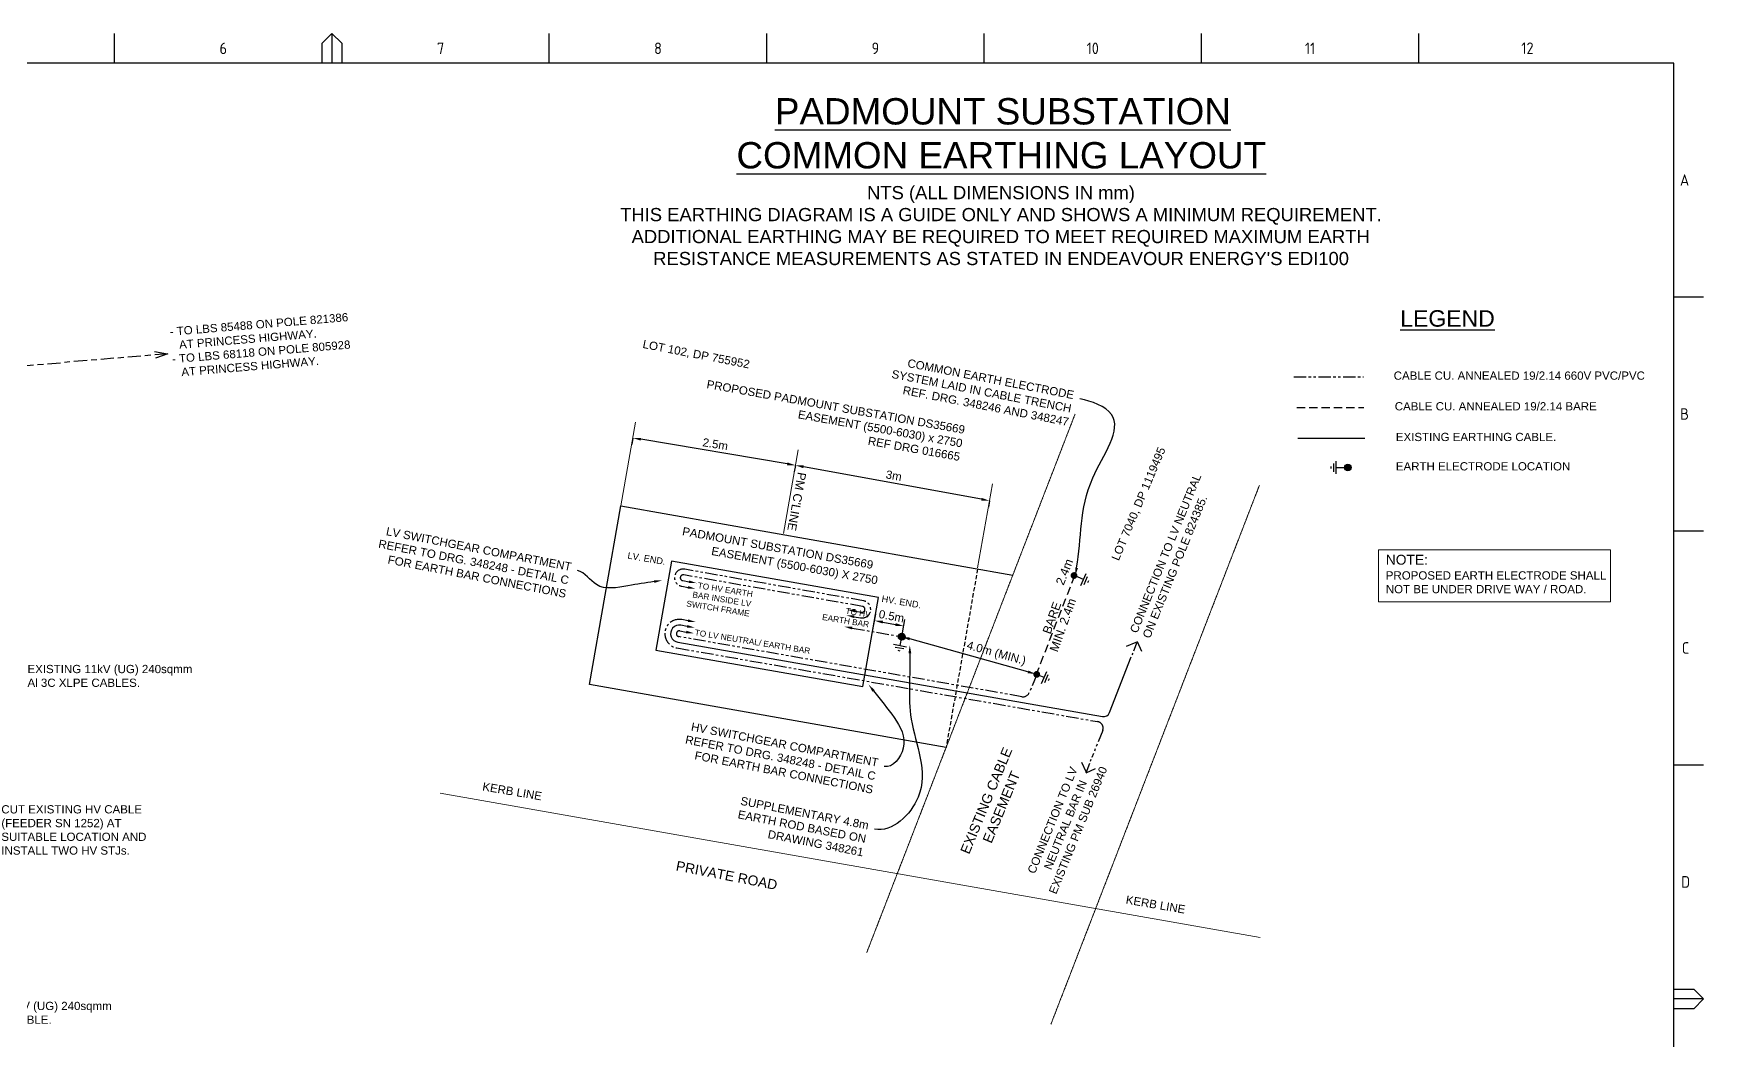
# Paper-space layout 'SHEET2' of a CAD drawing. Header units: metres. Extents: x 0 to 1324, y -5 to 581.
# Drawn here: x 817 to 1324, y 275 to 581 of the extents above; entities that cross this region are included whole.
import ezdxf
from ezdxf import colors
from ezdxf.entities.mleader import LeaderData, LeaderLine
from ezdxf.enums import TextEntityAlignment as Align
from ezdxf.math import Vec2, Vec3

# ---------------------------------------------------------------- set-up
doc = ezdxf.new("R2010")
doc.units = ezdxf.units.M
for name, pattern in [('Cable Exist UG', [8.2, 4, -1.2, 1.8, -1.2]), ('CENTER2', [1.125, 0.75, -0.125, 0.125, -0.125]), ('DASHED', [0.75, 0.5, -0.25]), ('HIDDEN', [0.375, 0.25, -0.125]), ('HIDDEN2', [0.1875, 0.125, -0.0625]), ('PHANTOM2', [1.25, 0.625, -0.125, 0.125, -0.125, 0.125, -0.125])]:
    doc.linetypes.add(name, pattern=pattern)
doc.layers.get('0').update_dxf_attribs({"color": 6})
for name, color, linetype in [('_User Miscellaneous1', 7, 'Continuous'), ('_User Miscellaneous2', 7, 'Continuous'), ('_User Miscellaneous3', 7, 'Continuous'), ('Mains_HV_EXT', 7, 'Continuous'), ('Notes', 7, 'Continuous'), ('SupportsUG_SP_EXT', 7, 'Continuous')]:
    doc.layers.add(name, color=color, linetype=linetype)
doc.layers.add('Cadastre Other Property_SP_EXT', color=9, linetype='HIDDEN', lineweight=5)
doc.styles.add('iecISOCP', font='isocp.shx')
doc.styles.get("Standard").update_dxf_attribs({"font": 'arial.ttf'})
doc.linetypes.add('Cable E UG', pattern='A,6,-0.5,["E",Standard,S=1.7,R=0,X=0.5,Y=-1],-2.9', length=9.4)
doc.dimstyles.get("Standard").update_dxf_attribs({"dimtxt": 0.18, "dimasz": 0.18, "dimexe": 0.18, "dimexo": 0.0625, "dimgap": 0.09, "dimtad": 0, "dimdec": 4, "dimzin": 0, "dimdsep": 46, "dimtxsty": 'Standard', "dimcen": 0.09, "dimadec": 0, "dimazin": 0, "dimtfac": 1, "dimtdec": 4, "dimtofl": 0, "dimtmove": 0, "dimatfit": 3, "dimfxl": 1, "dimtolj": 1, "dimtzin": 0, "dimarcsym": 0})

# ---------------------------------------------------------------- blocks, each defined once
blk = doc.blocks.new('A1_FRAME_TITLE')
at = {"layer": 'Notes', "linetype": 'Continuous'}
for p, q in [((329.95, 573.97), (329.95, 582.97)), ((392.95, 579.97), (395.95, 582.97)), ((392.95, 573.97), (392.95, 579.97)), ((395.95, 582.97), (395.95, 573.97)), ((395.95, 582.97), (398.95, 579.97)), ((398.95, 579.97), (398.95, 573.97)), ((461.95, 573.97), (461.95, 582.97)), ((527.95, 573.97), (527.95, 582.97)), ((593.95, 573.97), (593.95, 582.97)), ((659.95, 573.97), (659.95, 582.97)), ((725.95, 573.97), (725.95, 582.97)), ((803.45, 5.97), (803.45, 573.97)), ((812.44, 502.97), (803.44, 502.97)), ((803.45, 431.97), (812.44, 431.97)), ((803.44, 360.97), (812.44, 360.97)), ((812.44, 289.97), (803.44, 289.97)), ((803.45, 292.97), (809.44, 292.97)), ((809.44, 292.97), (812.44, 289.97)), ((812.44, 289.97), (809.44, 286.97)), ((809.44, 286.97), (803.45, 286.97))]:
    blk.add_line(p, q, dxfattribs=at)
at = {"layer": 'Notes', "linetype": 'Continuous', "flags": 128}
blk.add_lwpolyline([(803.45, 573.97), (128.78, 573.97)], dxfattribs=at)
blk.add_attdef('DRAFT_NUM', (10.62, 23.29), '', height=2.5, rotation=90)
at = {"layer": 'Notes', "style": 'iecISOCP'}
for s, p in [('6', (362.95, 576.7)), ('7', (428.95, 576.7)), ('8', (494.95, 576.7)), ('9', (560.95, 576.7)), ('10', (626.95, 576.7)), ('11', (692.95, 576.7)), ('12', (758.95, 576.74))]:
    blk.add_text(s, height=3.5, dxfattribs=at).set_placement(p, align=Align.CENTER)
for s, p in [('A', (806.66, 538.47)), ('B', (806.66, 467.47)), ('C', (806.96, 396.47)), ('D', (806.96, 325.47))]:
    blk.add_text(s, height=3.5, dxfattribs=at).set_placement(p, align=Align.MIDDLE_CENTER)
at = {"layer": 'Notes', "style": 'iecISOCP', "flags": 8}
blk.add_attdef('VERSION_NO', text='', height=2.5, rotation=90, dxfattribs=at).set_placement((281.95, 43.81), align=Align.MIDDLE_CENTER)
at = {"layer": 'Notes', "style": 'iecISOCP'}
for tag, p in [('CAP_NO', (492.27, 43.46)), ('IE_NUM', (492.13, 37.81)), ('REF_No_1', (314.92, 31.95)), ('REF_1', (341.91, 31.95)), ('GEN_WO', (421.38, 31.41)), ('HV_SWITCH', (492.55, 31.81)), ('REF_No_2', (314.92, 25.95)), ('REF_2', (341.91, 25.95)), ('OH_WO', (421.38, 25.46)), ('UBD_REF', (492.13, 25.47)), ('REF_No_3', (314.92, 19.95)), ('REF_3', (341.91, 19.95)), ('UG_WO', (421.38, 19.7)), ('GIS_MAP_No', (492.13, 19.69)), ('REF_No_4', (314.92, 13.95)), ('REF_4', (341.91, 13.95)), ('SUB_WO', (421.38, 13.46)), ('HV_OP_DIAG', (492.41, 13.84)), ('LGA', (492.03, 7.42)), ('ExportID', (-11.47, 2.39))]:
    blk.add_attdef(tag, p, '', height=2.5, dxfattribs=at)
for tag, height, p in [('T1', 3.5, (663.66, 39.47)), ('scale', 2.5, (547.04, 33.27)), ('T2', 3.5, (663.66, 34.35)), ('T3', 3.5, (663.66, 28.92)), ('DRAWN', 2.5, (547.04, 25.37)), ('T4', 3.5, (663.66, 23.66)), ('T5', 3.5, (663.66, 18.23)), ('REV', 5, (799.14, 17.1)), ('DATE', 2.5, (547.04, 16.88)), ('T6', 3.5, (663.66, 12.97)), ('CHD', 2.5, (547.04, 8.88)), ('DESIGN', 2.5, (584.7, 9.15))]:
    blk.add_attdef(tag, text='', height=height, dxfattribs=at).set_placement(p, align=Align.CENTER)
blk.add_attdef('NUM', text='', height=7, dxfattribs=at).set_placement((771.45, 20.12), align=Align.MIDDLE_CENTER)
for tag, p in [('NS', (769.8, 8.12)), ('SHTS', (784.5, 8.12))]:
    blk.add_attdef(tag, text='', height=2.5, dxfattribs=at).set_placement(p, align=Align.MIDDLE)
at = {"layer": 'Notes', "style": 'iecISOCP', "flags": 1}
for tag, p in [('ProjectType', (-6.37, -26.8)), ('ProjectNumber', (3.01, -26.82)), ('DrawingNumber', (14.96, -26.8)), ('ProjectDescription', (27.02, -26.83)), ('ExportDate', (39.74, -26.79)), ('ExportUserName', (48.61, -26.8)), ('DesignerCompanyName', (60.94, -26.79)), ('ExportAreaOfInterest', (76.55, -26.81)), ('GIS_SUCCESS', (91.45, -26.78)), ('CAD_SUCCESS', (101.24, -26.78)), ('DEPOTCODE', (111.56, -26.88)), ('ExportCategories', (119.53, -26.8)), ('Comments', (133.84, -26.88))]:
    blk.add_attdef(tag, p, '', height=1, dxfattribs=at)
blk = doc.blocks.new('*D90')
at = {"layer": '_User Miscellaneous1', "color": 0, "lineweight": -2, "transparency": 16777216}
for p, q in [((1071.53, 398.68), (1072.58, 404.4)), ((1074.68, 401.98), (1078.61, 401.26)), ((1080.38, 397.05), (1081.43, 402.77))]:
    blk.add_line(p, q, dxfattribs=at)
at = {"layer": '_User Miscellaneous1', "color": 0, "transparency": 16777216}
for points in [[(1074.76, 402.39), (1074.61, 401.57), (1072.22, 402.43)], [(1078.69, 401.67), (1078.53, 400.85), (1081.07, 400.81)]]:
    blk.add_solid(points, dxfattribs=at)
at = {"layer": 'Defpoints', "color": 0, "transparency": 16777216}
for p in [(1081.07, 400.81), (1071.52, 398.61), (1080.37, 396.99)]:
    blk.add_point(p, dxfattribs=at)
at = {"layer": '_User Miscellaneous1', "color": 0, "transparency": 16777216, "insert": (1077.36, 403.8), "char_height": 2.5, "attachment_point": 5, "rotation": 349.5709}
blk.add_mtext('\\A1;0.5m', dxfattribs=at)
blk = doc.blocks.new('*D91')
at = {"layer": '_User Miscellaneous1', "color": 0, "lineweight": -2, "transparency": 16777216}
for p, q in [((1048.17, 449.52), (1047.82, 447.61)), ((1104.68, 439.27), (1050.64, 449.13)), ((1107.13, 438.76), (1106.78, 436.85))]:
    blk.add_line(p, q, dxfattribs=at)
at = {"layer": '_User Miscellaneous1', "color": 0, "transparency": 16777216}
for points in [[(1050.71, 449.54), (1050.56, 448.72), (1048.18, 449.58)], [(1104.75, 439.68), (1104.6, 438.86), (1107.14, 438.82)]]:
    blk.add_solid(points, dxfattribs=at)
at = {"layer": 'Defpoints', "color": 0, "transparency": 16777216}
for p in [(1048.18, 449.58), (1048.18, 449.58), (1107.14, 438.82)]:
    blk.add_point(p, dxfattribs=at)
at = {"layer": '_User Miscellaneous1', "color": 0, "transparency": 16777216, "insert": (1078.07, 446.44), "char_height": 2.5, "attachment_point": 5, "rotation": 349.6611}
blk.add_mtext('\\A1;3m', dxfattribs=at)
blk = doc.blocks.new('*D92')
at = {"layer": '_User Miscellaneous1', "color": 0, "lineweight": -2, "transparency": 16777216}
for p, q in [((998.79, 457.83), (998.47, 455.92)), ((1045.72, 450.02), (1001.27, 457.48)), ((1048.17, 449.54), (1047.85, 447.63))]:
    blk.add_line(p, q, dxfattribs=at)
at = {"layer": '_User Miscellaneous1', "color": 0, "transparency": 16777216}
for points in [[(1001.34, 457.89), (1001.2, 457.07), (998.8, 457.89)], [(1045.79, 450.43), (1045.65, 449.61), (1048.18, 449.61)]]:
    blk.add_solid(points, dxfattribs=at)
at = {"layer": 'Defpoints', "color": 0, "transparency": 16777216}
for p in [(998.8, 457.89), (998.8, 457.89), (1048.18, 449.61)]:
    blk.add_point(p, dxfattribs=at)
at = {"layer": '_User Miscellaneous1', "color": 0, "transparency": 16777216, "insert": (1023.87, 455.99), "char_height": 2.5, "attachment_point": 5, "rotation": 350.477}
blk.add_mtext('\\A1;2.5m', dxfattribs=at)
blk = doc.blocks.new('_Open90')
at = {"color": 0, "linetype": 'ByBlock', "lineweight": -2}
for p, q in [((0, 0), (-1, 0)), ((-0.5, 0.5), (0, 0)), ((0, 0), (-0.5, -0.5))]:
    blk.add_line(p, q, dxfattribs=at)
blk = doc.blocks.new('*D93')
at = {"layer": '_User Miscellaneous1', "color": 0, "lineweight": -2, "transparency": 16777216}
blk.add_line((1118.79, 386.89), (1082.88, 396.88), dxfattribs=at)
at = {"layer": '_User Miscellaneous1', "color": 0, "transparency": 16777216}
for points in [[(1082.99, 397.29), (1082.77, 396.48), (1080.47, 397.55)], [(1118.91, 387.29), (1118.68, 386.49), (1121.2, 386.22)]]:
    blk.add_solid(points, dxfattribs=at)
at = {"layer": 'Defpoints', "color": 0, "transparency": 16777216}
for p in [(1080.47, 397.55), (1080.47, 397.55), (1121.2, 386.22)]:
    blk.add_point(p, dxfattribs=at)
at = {"layer": '_User Miscellaneous1', "color": 0, "transparency": 16777216, "insert": (1109.13, 392.32), "char_height": 2.5, "attachment_point": 5, "rotation": 344.4553}
blk.add_mtext('\\A1;4.0m (MIN.)', dxfattribs=at)

psp = doc.layouts.new('SHEET2')

# ---------------------------------------------------------------- hatches: boundary and pattern name
at = {"layer": '_User Miscellaneous1'}
h = psp.add_hatch(color=256, dxfattribs=at)
edge = h.paths.add_edge_path()
edge.add_arc((1215.909, 448.901), 0.992, -462.76942, -102.76942)

# ---------------------------------------------------------------- linework, layer by layer
at = {"layer": '_User Miscellaneous1', "linetype": 'PHANTOM2', "ltscale": 6}
psp.add_line((1199.491, 476.393), (1220.702, 476.385), dxfattribs=at)
at = {"layer": '_User Miscellaneous1', "linetype": 'DASHED', "lineweight": 30, "ltscale": 5}
psp.add_line((1200.426, 467.115), (1220.799, 467.115), dxfattribs=at)
at = {"layer": '_User Miscellaneous1', "linetype": 'Cable E UG', "lineweight": 30}
psp.add_line((1200.753, 457.806), (1221.126, 457.806), dxfattribs=at)
at = {"layer": '_User Miscellaneous1', "color": 7, "linetype": 'Continuous'}
for points in [[(1210.798, 449.218), (1210.798, 448.583)], [(1211.56, 450.17), (1211.56, 447.631)], [(1212.321, 450.805), (1212.321, 446.996)], [(1212.321, 448.901), (1214.917, 448.901)]]:
    psp.add_lwpolyline(points, dxfattribs=at)
at = {"layer": '_User Miscellaneous1', "color": 0, "lineweight": 9}
psp.add_lwpolyline([(1295.665, 408.184), (1225.223, 408.184), (1225.223, 423.888), (1295.665, 423.888)], close=True, dxfattribs=at)
at = {"layer": '_User Miscellaneous1'}
psp.add_circle((1215.909, 448.901), 0.992, dxfattribs=at)
at = {"layer": 'Mains_HV_EXT', "linetype": 'Cable Exist UG', "flags": 128}
psp.add_lwpolyline([(783.602, 345.098), (789.757, 361.03), (797.429, 382.441), (800.639, 406.385), (807.032, 449.555), (811.479, 479.587), (811.479, 479.587), (826.242, 480.804)], dxfattribs=at)

# ---------------------------------------------------------------- block references
at = {"layer": 'SupportsUG_SP_EXT'}
psp.add_blockref('A1_FRAME_TITLE', (511.506, -2.327), dxfattribs=at)

# ---------------------------------------------------------------- texts
at = {"layer": '_User Miscellaneous1'}
psp.add_text('%%ULEGEND', height=5, dxfattribs=at).set_placement((1246.179, 494.152), align=Align.MIDDLE_CENTER)
for s, p in [('CABLE CU. ANNEALED 19/2.14 660V PVC/PVC', (1229.845, 475.547)), ('CABLE CU. ANNEALED 19/2.14 BARE', (1230.172, 466.238)), ('EXISTING EARTHING CABLE. ', (1230.5, 456.93)), ('EARTH ELECTRODE LOCATION', (1230.5, 448.024))]:
    psp.add_text(s, height=2.5, dxfattribs=at).set_placement(p)
at = {"layer": '_User Miscellaneous1', "insert": (994.865, 561.007), "char_height": 6, "attachment_point": 1}
psp.add_mtext_dynamic_manual_height_columns("\\pi47.092;{\\H1.3333x;\\LPADMOUNT SUBSTATION \\P\\pi35.417;COMMON EARTHING LAYOUT \\P\\pi75.077;\\H0.5x;\\lNTS (ALL DIMENSIONS IN mm)\\P\\pi0.095483;THIS EARTHING DIAGRAM IS A GUIDE ONLY AND SHOWS A MINIMUM REQUIREMENT. \\P\\pi3.5811;ADDITIONAL EARTHING MAY BE REQUIRED TO MEET REQUIRED MAXIMUM EARTH \\P\\pi10.148;RESISTANCE MEASUREMENTS AS STATED IN ENDEAVOUR ENERGY'S EDI100}", width=230.86733, gutter_width=4, heights=[0], dxfattribs=at)
at = {"layer": '_User Miscellaneous1', "insert": (858.103, 491.367), "char_height": 2.5, "attachment_point": 1, "rotation": 4.71294}
psp.add_mtext_dynamic_manual_height_columns('\\pi-2.5,l2.5;- TO LBS 85488 ON POLE 821386 AT PRINCESS HIGHWAY.\\P- TO LBS 68118 ON POLE 805928  AT PRINCESS HIGHWAY.', width=55.89099, gutter_width=4, heights=[0], dxfattribs=at)
at = {"layer": '_User Miscellaneous1', "linetype": 'CENTER2', "lineweight": 9, "insert": (1227.449, 410.718), "char_height": 2.5, "width": 68.53843, "attachment_point": 7}
psp.add_mtext('{\\H1.2x;NOTE:\\P\\pt2.5,20;}PROPOSED EARTH ELECTRODE SHALL NOT BE UNDER DRIVE WAY / ROAD.', dxfattribs=at)

# ---------------------------------------------------------------- leaders
at = {"layer": '_User Miscellaneous1'}
ml = psp.add_multileader_mtext('Standard', dxfattribs=at)
ml.set_content('EXISTING 11kV (UG) 240sqmm Al 3C XLPE CABLES.', color=256)
ml.set_leader_properties()
ml.build(insert=Vec2(0, 0))
ml.multileader.update_dxf_attribs({"text_left_attachment_type": 2, "text_right_attachment_type": 2, "arrow_head_size": 2.5})
ctx = ml.context
ctx.base_point, ctx.char_height, ctx.arrow_head_size, ctx.plane_origin = Vec3(813.011, 385.607), 2.5, 2.5, Vec3(831.827, 369.936)
ctx.left_attachment, ctx.right_attachment = 2, 2
notes = []
notes.append((ctx, [(0, (1, 1, 0), (805.011, 385.607), (1, 0), 8, [(1, [(794.16, 379.246), (798.061, 387.153)], 0, [])])]))
ctx.mtext.insert, ctx.mtext.width, ctx.mtext.flow_direction = Vec3(815.011, 389.005), 52.28877, 5
ml = psp.add_multileader_mtext('Standard', dxfattribs=at)
ml.set_content('CUT EXISTING HV CABLE (FEEDER SN 1252) AT SUITABLE LOCATION AND INSTALL TWO HV STJs.', color=256)
ml.set_leader_properties()
ml.build(insert=Vec2(0, 0))
ml.multileader.update_dxf_attribs({"text_left_attachment_type": 2, "text_right_attachment_type": 2, "arrow_head_size": 2.5})
ctx = ml.context
ctx.base_point, ctx.char_height, ctx.arrow_head_size, ctx.plane_origin = Vec3(805.076, 338.817), 2.5, 2.5, Vec3(803.549, 330.018)
ctx.left_attachment, ctx.right_attachment = 2, 2
notes.append((ctx, [(0, (1, 1, 0), (797.076, 338.817), (1, 0), 8, [(0, [(784.093, 345.121), (780.544, 335.887)], 0, [])])]))
ctx.mtext.insert, ctx.mtext.width, ctx.mtext.flow_direction = Vec3(807.076, 346.425), 44.88307, 5
ml = psp.add_multileader_mtext('Standard', dxfattribs=at)
ml.set_content('EXISTING 11kV (UG) 240sqmm Al 3C XLPE CABLE.', color=256)
ml.set_leader_properties()
ml.build(insert=Vec2(0, 0))
ml.multileader.update_dxf_attribs({"text_left_attachment_type": 2, "text_right_attachment_type": 2, "arrow_head_size": 2.5})
ctx = ml.context
ctx.base_point, ctx.char_height, ctx.arrow_head_size, ctx.plane_origin = Vec3(788.52, 283.36), 2.5, 2.5, Vec3(888.525, 266.163)
ctx.left_attachment, ctx.right_attachment = 2, 2
notes.append((ctx, [(0, (1, 1, 0), (780.52, 283.36), (1, 0), 8, [(0, [(772.745, 291.717)], 0, [])])]))
ctx.mtext.insert, ctx.mtext.width, ctx.mtext.flow_direction = Vec3(790.52, 286.758), 52.28877, 5
at = {"layer": 'Mains_HV_EXT', "linetype": 'Cable Exist UG'}
psp.add_leader([(857.618, 483.391), (826.242, 480.804)], dimstyle='Standard', override={"dimasz": 4, "dimgap": 0.09, "dimtad": 0, "dimldrblk": 'Open30'}, dxfattribs=at)
for ctx, leaders in notes:
    for number, flags, end, landing, length, lines in leaders:
        leader = LeaderData()
        leader.index, (leader.has_last_leader_line, leader.has_dogleg_vector, leader.attachment_direction) = number, flags
        leader.last_leader_point, leader.dogleg_vector, leader.dogleg_length = Vec3(end), Vec3(landing), length
        for number, points, colour, breaks in lines:
            line = LeaderLine()
            line.index, line.vertices, line.color, line.breaks = number, Vec3.list(points), colors.encode_raw_color(colour), breaks
            leader.lines.append(line)
        ctx.leaders.append(leader)

# ---------------------------------------------------------------- next in the draw order: leaders
at = {"layer": '_User Miscellaneous1'}
ml = psp.add_multileader_mtext('Standard', dxfattribs=at)
ml.set_content('LOT 7040, DP 1119495', color=256)
ml.set_leader_properties()
ml.build(insert=Vec2(0, 0))
ml.multileader.update_dxf_attribs({"has_text_frame": 1, "text_left_attachment_type": 3, "text_right_attachment_type": 2, "arrow_head_size": 2.5})
ctx = ml.context
ctx.base_point, ctx.char_height, ctx.arrow_head_size, ctx.landing_gap_size, ctx.plane_origin, ctx.plane_x_axis, ctx.plane_y_axis = Vec3(1144.482, 418.492), 2.5, 2.5, 2.5, Vec3(1132.827, 436.765), Vec3(0.3877308, 0.9217726), Vec3(-0.9217726, 0.3877308)
ctx.left_attachment, ctx.right_attachment = 3, 2
notes = []
notes.append((ctx, [(0, (0, 0, 0), (0, 0), (1, 0), 1, [])]))
ctx.mtext.insert, ctx.mtext.text_direction, ctx.mtext.rotation, ctx.mtext.width, ctx.mtext.flow_direction = Vec3(1144.031, 421.394), Vec3(0.3877308, 0.9217726), 1.1726278, 38.36641, 5
ctx.mtext.has_bg_fill, ctx.mtext.bg_color, ctx.mtext.bg_scale_factor, ctx.mtext.bg_transparency, ctx.mtext.use_window_bg_color = 1, -1027028792, 1.5, 0, 1
for ctx, leaders in notes:
    for number, flags, end, landing, length, lines in leaders:
        leader = LeaderData()
        leader.index, (leader.has_last_leader_line, leader.has_dogleg_vector, leader.attachment_direction) = number, flags
        leader.last_leader_point, leader.dogleg_vector, leader.dogleg_length = Vec3(end), Vec3(landing), length
        for number, points, colour, breaks in lines:
            line = LeaderLine()
            line.index, line.vertices, line.color, line.breaks = number, Vec3.list(points), colors.encode_raw_color(colour), breaks
            leader.lines.append(line)
        ctx.leaders.append(leader)

# ---------------------------------------------------------------- next in the draw order: hatches: boundary and pattern name
h = psp.add_hatch(color=256, dxfattribs=at)
edge = h.paths.add_edge_path()
edge.add_arc((1132.779, 416.132), 1.04, -498.00098, -138.00098, ccw=False)
h = psp.add_hatch(color=256, dxfattribs=at)
edge = h.paths.add_edge_path()
edge.add_arc((1080.478, 397.552), 1.04, 197.8975, 557.8975)
h = psp.add_hatch(color=256, dxfattribs=at)
edge = h.paths.add_edge_path()
edge.add_arc((1121.467, 386.12), 1.04, -498.00098, -138.00098, ccw=False)

# ---------------------------------------------------------------- next in the draw order: linework, layer by layer
at = {"layer": '_User Miscellaneous1', "lineweight": 9}
for p, q in [((999.644, 462.675), (995.174, 437.235)), ((1049.009, 454.3), (1044.539, 428.86)), ((1107.981, 443.907), (1103.511, 418.467))]:
    psp.add_line(p, q, dxfattribs=at)
at = {"layer": '_User Miscellaneous1', "linetype": 'DASHED', "ltscale": 2.5}
psp.add_line((1103.5, 418.118), (1093.942, 363.955), dxfattribs=at)
at = {"layer": '_User Miscellaneous1', "linetype": 'PHANTOM2', "ltscale": 6}
for p, q in [((1066.036, 403.626), (1067.931, 403.295)), ((1065.434, 400.181), (1080.478, 397.552))]:
    psp.add_line(p, q, dxfattribs=at)
at = {"layer": '_User Miscellaneous1', "lineweight": 25}
psp.add_lwpolyline([(1093.942, 363.955), (985.616, 383.072), (995.174, 437.235), (1114.178, 416.233)], dxfattribs=at)
at = {"layer": '_User Miscellaneous1', "linetype": 'PHANTOM2', "ltscale": 6}
for points in [[(1067.931, 403.295, 1.0153044), (1068.831, 408.455), (1014.597, 418.026, 1.0153044), (1013.677, 412.87), (1015.57, 412.533)], [(1066.336, 405.346), (1068.256, 405.006, 1.0153044), (1068.558, 406.735), (1014.265, 416.317, 1.0153044), (1013.956, 414.589), (1015.877, 414.251)], [(1015.59, 402.415), (1013.706, 402.744, 1.0118081), (1012.207, 394.154), (1139.957, 371.792, -0.4728715), (1141.477, 369.1), (1138.208, 360.951)], [(1121.463, 386.102), (1119.18, 380.604, -0.3578774), (1116.97, 379.356), (1012.768, 397.591, -1.0153044), (1013.07, 399.32), (1014.99, 398.98)]]:
    psp.add_lwpolyline(points, format="xyb", dxfattribs=at)
at = {"layer": '_User Miscellaneous1', "linetype": 'DASHED', "lineweight": 30, "ltscale": 5}
psp.add_lwpolyline([(1132.915, 416.085), (1121.33, 386.158)], dxfattribs=at)
at = {"layer": '_User Miscellaneous1', "linetype": 'Continuous'}
for points in [[(1135.652, 414.947), (1133.138, 415.992)], [(1134.885, 413.102), (1136.419, 416.792)], [(1135.879, 413.41), (1136.902, 415.87)], [(1137, 414.026), (1137.256, 414.641)], [(1079.971, 394.877), (1080.478, 397.552)], [(1078.008, 395.25), (1081.934, 394.505)], [(1081.141, 393.831), (1078.516, 394.286)], [(1080.02, 393.214), (1079.364, 393.328)], [(1123.717, 385.178), (1121.203, 386.223)], [(1122.95, 383.333), (1124.484, 387.023)], [(1123.944, 383.641), (1124.967, 386.101)], [(1125.065, 384.257), (1125.321, 384.872)]]:
    psp.add_lwpolyline(points, dxfattribs=at)
at = {"layer": '_User Miscellaneous1', "linetype": 'Cable E UG'}
psp.add_lwpolyline([(1015.29, 400.699), (1013.396, 401.031, 1.0153044), (1012.495, 395.871), (1141.38, 373.31, 0.3578917), (1143.59, 374.558), (1150.128, 391.447)], format="xyb", dxfattribs=at)
at = {"layer": '_User Miscellaneous1'}
psp.add_circle((1080.478, 397.552), 1.04, dxfattribs=at)
for points in [[(1015.627, 412.93), (1017.921, 412.089), (1015.478, 412.141)], [(1015.951, 414.646), (1018.245, 413.804), (1015.802, 413.857)], [(1066.401, 405.742), (1063.958, 405.736), (1066.271, 404.95)], [(1015.208, 400.306), (1017.651, 400.312), (1015.338, 401.099)], [(1015.508, 402.021), (1017.951, 402.027), (1015.638, 402.814)], [(1066.118, 404.02), (1063.675, 404.014), (1065.988, 403.227)], [(1014.925, 398.583), (1017.368, 398.589), (1015.055, 399.376)], [(1065.516, 400.574), (1063.073, 400.569), (1065.386, 399.782)]]:
    psp.add_solid(points, dxfattribs=at)
at = {"layer": '_User Miscellaneous3'}
psp.add_lwpolyline([(1068.668, 382.428), (1073.43, 409.411), (1010.601, 420.499), (1005.839, 393.516), (1068.668, 382.428)], dxfattribs=at)
at = {"layer": 'Cadastre Other Property_SP_EXT', "linetype": 'HIDDEN2'}
for points in [[(1133.102, 465.118), (1069.82, 301.641)], [(1125.774, 279.982), (1189.055, 443.459)]]:
    psp.add_lwpolyline(points, dxfattribs=at)

# ---------------------------------------------------------------- next in the draw order: block references
at = {"layer": '_User Miscellaneous1', "linetype": 'PHANTOM2', "ltscale": 6, "yscale": 5, "zscale": 5}
for p, xscale, rotation in [((1151.996, 396.085), 5, 68.0604069939016), ((1136.503, 356.25), -5, 70.06811104599083)]:
    psp.add_blockref('_Open90', p, dxfattribs=dict(at, xscale=xscale, rotation=rotation))

# ---------------------------------------------------------------- next in the draw order: texts
at = {"layer": '_User Miscellaneous1'}
for s, height, rotation, p in [("PM C'LINE", 2.6223, 259.79252, (1048.912, 447.65)), ('PADMOUNT SUBSTATION DS35669', 2.5, 349.90622, (1013.669, 428.405)), ('LV. END.', 2, 350.17185, (997.088, 421.307)), ('EASEMENT (5500-6030) X 2750', 2.5, 349.90622, (1022.504, 422.412)), ('2.4m', 2.6223, 68.34008, (1129.58, 412.97)), ('HV. END.', 2, 350.45067, (1074.233, 408.148)), ('BARE', 2.6223, 70.32756, (1125.61, 398.143)), ('MIN. 2.4m', 2.6223, 70.32756, (1127.752, 392.719)), ('KERB LINE', 2.5, 350.3162, (953.001, 350.939)), ('PRIVATE ROAD', 3, 349.06811, (1011.714, 326.623)), ('KERB LINE', 2.5, 350.3162, (1148.358, 316.584))]:
    psp.add_text(s, height=height, rotation=rotation, dxfattribs=at).set_placement(p)
for s, width, insert, char_height, attachment_point, rotation in [('PROPOSED PADMOUNT SUBSTATION DS35669 EASEMENT (5500-6030) x 2750\\PREF DRG 016665', 82.61698, (1099.842, 461.561), 2.5, 3, 349.90622), ('{\\C7;TO HV EARTH BAR INSIDE LV SWITCH FRAME}', 20.2233, (1034.124, 403.636), 1.8, 9, 350.75777), ('{\\C7;TO HV \\PEARTH BAR }', 16.00397, (1070.397, 400.368), 1.8, 9, 350.75777), ('{\\C7;TO LV NEUTRAL/ EARTH BAR}', 39.27198, (1052.527, 392.294), 1.8, 9, 350.75777)]:
    psp.add_mtext_dynamic_manual_height_columns(s, width=width, gutter_width=4, heights=[0], dxfattribs=dict(at, insert=insert, char_height=char_height, attachment_point=attachment_point, rotation=rotation))
at = {"layer": '_User Miscellaneous1', "linetype": 'CENTER2', "lineweight": 9, "attachment_point": 1}
for s, width, insert, char_height, rotation in [('CONNECTION TO LV NEUTRAL ON EXISTING POLE 824385.', 52.22991, (1149.639, 399.36), 2.5, 67.82146), ('\\pi1.127;EXISTING CABLE \\P\\pi6.7638;EASEMENT', 36.16677, (1097.712, 331.443), 3, 67.50095), ('\\pi3.975;CONNECTION TO LV \\P\\pi6.9628;NEUTRAL BAR IN \\P\\pi0.69401;EXISTING PM SUB 26940', 42.28843, (1117.048, 322.669), 2.5, 67.82146)]:
    psp.add_mtext_dynamic_manual_height_columns(s, width=width, gutter_width=4, heights=[0], dxfattribs=dict(at, insert=insert, char_height=char_height, rotation=rotation))

# ---------------------------------------------------------------- next in the draw order: dimensions: what is measured, and where the dimension line sits
at = {"layer": '_User Miscellaneous1', "color": 250}
for p1, p2, text, picture, middle in [((1048.185, 449.606), (998.803, 457.89), '2.5m', '*D92', (1023.871, 455.994)), ((1107.138, 438.821), (1048.18, 449.577), '3m', '*D91', (1078.067, 446.439))]:
    dim = psp.add_aligned_dim(p1=p1, p2=p2, distance=0, text=text, dimstyle='Standard', override={"dimtxt": 2.5, "dimasz": 2.5, "dimexe": 2, "dimgap": 1, "dimtad": 1, "dimtih": 0, "dimdec": 2, "dimdle": 2, "dimtix": 1, "dimtofl": 1}, dxfattribs=at)
    dim.commit()
    dim.dimension.update_dxf_attribs({"geometry": picture, "text_midpoint": middle})
for base, p1, p2, angle, text, override, picture, middle in [((1081.069, 400.805), (1071.519, 398.615), (1080.366, 396.986), 349.57092, '0.5m', {"dimtxt": 2.5, "dimasz": 2.5, "dimexe": 2, "dimgap": 1, "dimtad": 1, "dimtih": 0, "dimdec": 2, "dimdle": 2, "dimtix": 1, "dimtofl": 1}, '*D90', (1076.95, 401.563)), ((1080.47, 397.554), (1121.203, 386.223), (1080.47, 397.554), 164.45533, '4.0m (MIN.)', {"dimtxt": 2.5, "dimasz": 2.5, "dimexe": 2, "dimgap": 1, "dimtad": 1, "dimdec": 2, "dimdle": 2, "dimse1": 1, "dimse2": 1, "dimtix": 1}, '*D93', (1108.418, 389.78))]:
    dim = psp.add_linear_dim(base=base, p1=p1, p2=p2, angle=angle, text=text, dimstyle='Standard', override=override, dxfattribs=at)
    dim.commit()
    dim.dimension.update_dxf_attribs({"geometry": picture, "text_midpoint": middle, "dimtype": 161})

# ---------------------------------------------------------------- next in the draw order: leaders
at = {"layer": '_User Miscellaneous1'}
ml = psp.add_multileader_mtext('Standard', dxfattribs=at)
ml.set_content('{\\H0.625x;COMMON EARTH ELECTRODE SYSTEM LAID IN CABLE TRENCH REF. DRG. 348246 AND 348247}', color=256)
ml.set_leader_properties()
ml.build(insert=Vec2(0, 0))
ml.multileader.update_dxf_attribs({"leader_type": 2, "arrow_head_size": 2.5})
ctx = ml.context
ctx.base_point, ctx.arrow_head_size, ctx.plane_origin, ctx.plane_x_axis, ctx.plane_y_axis = Vec3(1076.58, 480.989), 2.5, Vec3(1152.615, 482.383), Vec3(0.9817117, -0.1903735), Vec3(0.1903735, 0.9817117)
ctx.text_align_type = 2
notes = []
notes.append((ctx, [(0, (1, 1, 0), (1142.418, 468.222), (-0.9817117, 0.1903735), 8, [(0, [(1133.138, 415.992), (1138.476, 445.739), (1144.164, 465.004)], 0, [])])]))
ctx.mtext.insert, ctx.mtext.text_direction, ctx.mtext.rotation, ctx.mtext.width, ctx.mtext.alignment, ctx.mtext.flow_direction = Vec3(1132.986, 472.111), Vec3(0.9817117, -0.1903735), 6.0916427, 55.81316, 3, 5
for ctx, leaders in notes:
    for number, flags, end, landing, length, lines in leaders:
        leader = LeaderData()
        leader.index, (leader.has_last_leader_line, leader.has_dogleg_vector, leader.attachment_direction) = number, flags
        leader.last_leader_point, leader.dogleg_vector, leader.dogleg_length = Vec3(end), Vec3(landing), length
        for number, points, colour, breaks in lines:
            line = LeaderLine()
            line.index, line.vertices, line.color, line.breaks = number, Vec3.list(points), colors.encode_raw_color(colour), breaks
            leader.lines.append(line)
        ctx.leaders.append(leader)

# ---------------------------------------------------------------- next in the draw order: leaders
ml = psp.add_multileader_mtext('Standard', dxfattribs=at)
ml.set_content('LOT 102, DP 755952', color=256)
ml.set_leader_properties()
ml.build(insert=Vec2(0, 0))
ml.multileader.update_dxf_attribs({"has_text_frame": 1, "text_left_attachment_type": 3, "text_right_attachment_type": 2, "arrow_head_size": 2.5})
ctx = ml.context
ctx.base_point, ctx.char_height, ctx.arrow_head_size, ctx.landing_gap_size, ctx.plane_origin, ctx.plane_x_axis, ctx.plane_y_axis = Vec3(999.37, 486.647), 2.5, 2.5, 2.5, Vec3(966.262, 485.856), Vec3(0.9817117, -0.1903735), Vec3(0.1903735, 0.9817117)
ctx.left_attachment, ctx.right_attachment = 3, 2
notes = []
notes.append((ctx, [(0, (0, 0, 0), (0, 0), (1, 0), 1, [])]))
ctx.mtext.insert, ctx.mtext.text_direction, ctx.mtext.rotation, ctx.mtext.width, ctx.mtext.flow_direction = Vec3(1002.118, 487.684), Vec3(0.9817117, -0.1903735), 6.0916427, 32.84731, 5
ctx.mtext.has_bg_fill, ctx.mtext.bg_color, ctx.mtext.bg_scale_factor, ctx.mtext.bg_transparency, ctx.mtext.use_window_bg_color = 1, -1027028792, 1.5, 0, 1
for ctx, leaders in notes:
    for number, flags, end, landing, length, lines in leaders:
        leader = LeaderData()
        leader.index, (leader.has_last_leader_line, leader.has_dogleg_vector, leader.attachment_direction) = number, flags
        leader.last_leader_point, leader.dogleg_vector, leader.dogleg_length = Vec3(end), Vec3(landing), length
        for number, points, colour, breaks in lines:
            line = LeaderLine()
            line.index, line.vertices, line.color, line.breaks = number, Vec3.list(points), colors.encode_raw_color(colour), breaks
            leader.lines.append(line)
        ctx.leaders.append(leader)

# ---------------------------------------------------------------- next in the draw order: linework, layer by layer
at = {"layer": '_User Miscellaneous2', "color": 251, "lineweight": 0}
psp.add_line((940.327, 350.028), (1189.276, 306.249), dxfattribs=at)

# ---------------------------------------------------------------- next in the draw order: leaders
at = {"layer": '_User Miscellaneous1'}
ml = psp.add_multileader_mtext('Standard', dxfattribs=at)
ml.set_content('{\\H0.625x;LV SWITCHGEAR COMPARTMENT REFER TO DRG. 348248 - DETAIL C FOR EARTH BAR CONNECTIONS }', color=256)
ml.set_leader_properties()
ml.build(insert=Vec2(0, 0))
ml.multileader.update_dxf_attribs({"leader_type": 2, "arrow_head_size": 2.5})
ctx = ml.context
ctx.base_point, ctx.arrow_head_size, ctx.plane_origin, ctx.plane_x_axis, ctx.plane_y_axis = Vec3(920.719, 429.486), 2.5, Vec3(1001.503, 406.409), Vec3(0.9817117, -0.1903735), Vec3(0.1903735, 0.9817117)
ctx.text_align_type = 2
notes = []
notes.append((ctx, [(0, (1, 1, 0), (989.826, 416.085), (-0.9817117, 0.1903735), 8, [(0, [(1007.765, 414.698), (997.343, 413.019), (987.762, 413.355)], 0, [])])]))
ctx.mtext.insert, ctx.mtext.text_direction, ctx.mtext.rotation, ctx.mtext.width, ctx.mtext.alignment, ctx.mtext.flow_direction = Vec3(980.393, 419.973), Vec3(0.9817117, -0.1903735), 6.0916427, 59.53872, 3, 5
ml = psp.add_multileader_mtext('Standard', dxfattribs=at)
ml.set_content('{\\H0.625x;SUPPLEMENTARY 4.8m EARTH ROD BASED ON DRAWING 348261 }', color=256)
ml.set_leader_properties()
ml.build(insert=Vec2(0, 0))
ml.multileader.update_dxf_attribs({"leader_type": 2, "arrow_head_size": 2.5})
ctx = ml.context
ctx.base_point, ctx.arrow_head_size, ctx.plane_origin, ctx.plane_x_axis, ctx.plane_y_axis = Vec3(1029.809, 347.36), 2.5, Vec3(1096.578, 343.345), Vec3(0.9817117, -0.1903735), Vec3(0.1903735, 0.9817117)
ctx.text_align_type = 2
notes.append((ctx, [(0, (1, 1, 0), (1080.083, 337.611), (-0.9817117, 0.1903735), 8, [(0, [(1082.891, 395.056), (1083.355, 372.574), (1085.448, 348.904)], 0, [])])]))
ctx.mtext.insert, ctx.mtext.text_direction, ctx.mtext.rotation, ctx.mtext.width, ctx.mtext.alignment, ctx.mtext.flow_direction = Vec3(1070.651, 341.5), Vec3(0.9817117, -0.1903735), 6.0916427, 39.62883, 3, 5
ml = psp.add_multileader_mtext('Standard', dxfattribs=at)
ml.set_content('{\\H0.625x;HV SWITCHGEAR COMPARTMENT REFER TO DRG. 348248 - DETAIL C FOR EARTH BAR CONNECTIONS }', color=256)
ml.set_leader_properties()
ml.build(insert=Vec2(0, 0))
ml.multileader.update_dxf_attribs({"leader_type": 2, "arrow_head_size": 2.5})
ctx = ml.context
ctx.base_point, ctx.arrow_head_size, ctx.plane_origin, ctx.plane_x_axis, ctx.plane_y_axis = Vec3(1013.897, 370.05), 2.5, Vec3(1063.349, 356.973), Vec3(0.9817117, -0.1903735), Vec3(0.1903735, 0.9817117)
ctx.text_align_type = 2
notes.append((ctx, [(0, (1, 1, 0), (1083.003, 356.649), (-0.9817117, 0.1903735), 8, [(0, [(1070.391, 383.063), (1078.194, 373.008), (1080.898, 363.718)], 0, [])])]))
ctx.mtext.insert, ctx.mtext.text_direction, ctx.mtext.rotation, ctx.mtext.width, ctx.mtext.alignment, ctx.mtext.flow_direction = Vec3(1073.57, 360.537), Vec3(0.9817117, -0.1903735), 6.0916427, 60.70531, 3, 5
for ctx, leaders in notes:
    for number, flags, end, landing, length, lines in leaders:
        leader = LeaderData()
        leader.index, (leader.has_last_leader_line, leader.has_dogleg_vector, leader.attachment_direction) = number, flags
        leader.last_leader_point, leader.dogleg_vector, leader.dogleg_length = Vec3(end), Vec3(landing), length
        for number, points, colour, breaks in lines:
            line = LeaderLine()
            line.index, line.vertices, line.color, line.breaks = number, Vec3.list(points), colors.encode_raw_color(colour), breaks
            leader.lines.append(line)
        ctx.leaders.append(leader)

doc.saveas('drawing.dxf')
